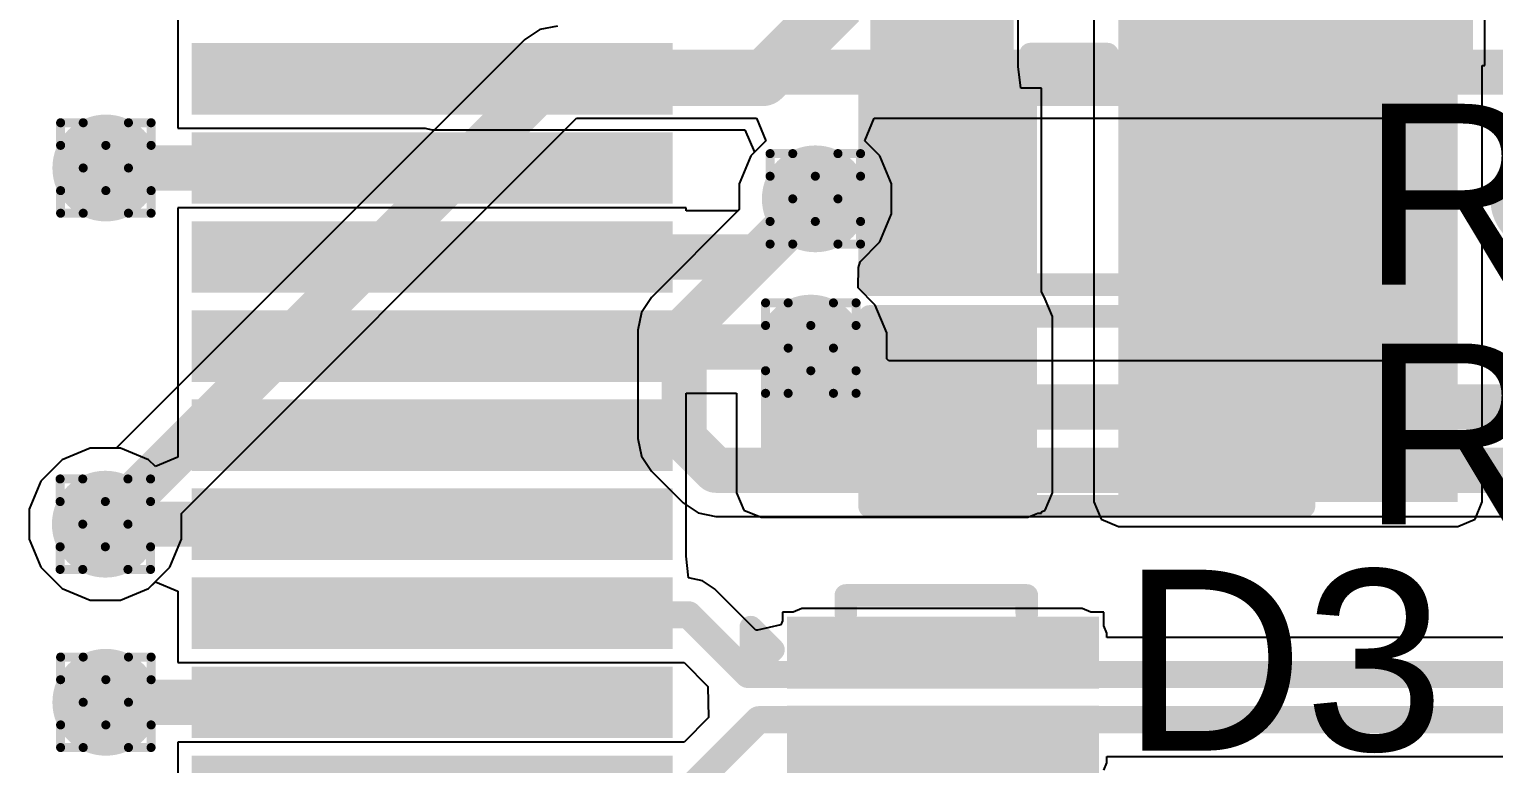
# Model space of a CAD drawing. Header units: inches. Extents: x -0.2 to 17.4, y -0.2 to 2.6.
# Drawn here: x 0.3153 to 0.6389, y 0.3941 to 0.5565 of the extents above; entities that cross this region are included whole.
import ezdxf

# ---------------------------------------------------------------- set-up
doc = ezdxf.new("R2010")
doc.units = ezdxf.units.IN
doc.header["$MEASUREMENT"] = 0
for name, color, linetype in [('Bottom Layer', 5, 'Continuous'), ('Drill Drawing', 1, 'Continuous'), ('Top Layer', 1, 'Continuous'), ('Top Overlay', 2, 'Continuous'), ('Top Paste', 8, 'Continuous'), ('Top Solder', 216, 'Continuous'), ('Via Holes', 16, 'Continuous')]:
    doc.layers.add(name, color=color, linetype=linetype)
doc.styles.add('Arial', font='', dxfattribs={"height": 0.2})
doc.styles.get('Arial').set_extended_font_data('Arial')

# ---------------------------------------------------------------- blocks, each defined once
blk = doc.blocks.new('HD_A_05H9191N_4')
at = {"layer": 'Top Layer'}
for points in [[(-0.16342, 0.18348), (-0.1516, 0.18348), (-0.1516, 0.08112), (-0.16342, 0.08112)], [(-0.14373, 0.18348), (-0.13191, 0.18348), (-0.13191, 0.08112), (-0.14373, 0.08112)], [(-0.12404, 0.18348), (-0.11222, 0.18348), (-0.11222, 0.08112), (-0.12404, 0.08112)], [(-0.10435, 0.18348), (-0.09253, 0.18348), (-0.09253, 0.08112), (-0.10435, 0.08112)], [(-0.08466, 0.18348), (-0.07284, 0.18348), (-0.07284, 0.08112), (-0.08466, 0.08112)], [(-0.06498, 0.18348), (-0.05316, 0.18348), (-0.05316, 0.08112), (-0.06498, 0.08112)], [(-0.04529, 0.18348), (-0.03347, 0.18348), (-0.03347, 0.08112), (-0.04529, 0.08112)], [(-0.0256, 0.18348), (-0.01378, 0.18348), (-0.01378, 0.08112), (-0.0256, 0.08112)]]:
    blk.add_hatch(color=1, dxfattribs=at).paths.add_polyline_path(points)
at = {"layer": 'Top Solder'}
for points in [[(-0.16542, 0.18548), (-0.1496, 0.18548), (-0.1496, 0.07912), (-0.16542, 0.07912)], [(-0.14573, 0.18548), (-0.12991, 0.18548), (-0.12991, 0.07912), (-0.14573, 0.07912)], [(-0.12604, 0.18548), (-0.11022, 0.18548), (-0.11022, 0.07912), (-0.12604, 0.07912)], [(-0.10635, 0.18548), (-0.09053, 0.18548), (-0.09053, 0.07912), (-0.10635, 0.07912)], [(-0.08666, 0.18548), (-0.07084, 0.18548), (-0.07084, 0.07912), (-0.08666, 0.07912)], [(-0.06698, 0.18548), (-0.05116, 0.18548), (-0.05116, 0.07912), (-0.06698, 0.07912)], [(-0.04729, 0.18548), (-0.03147, 0.18548), (-0.03147, 0.07912), (-0.04729, 0.07912)], [(-0.0276, 0.18548), (-0.01178, 0.18548), (-0.01178, 0.07912), (-0.0276, 0.07912)], [(-0.00791, 0.18548), (0.00791, 0.18548), (0.00791, 0.07912), (-0.00791, 0.07912)]]:
    blk.add_hatch(color=216, dxfattribs=at).paths.add_polyline_path(points)
blk = doc.blocks.new('AZ1045_04F_7')
at = {"layer": 'Top Layer'}
for points in [[(-0.03051, 0.04331), (-0.00394, 0.04331), (-0.00394, 0.03543), (-0.03051, 0.03543)], [(0.00394, 0.04331), (0.03051, 0.04331), (0.03051, 0.03543), (0.00394, 0.03543)], [(-0.03051, 0.02362), (-0.00394, 0.02362), (-0.00394, 0.01575), (-0.03051, 0.01575)], [(0.00394, 0.02362), (0.03051, 0.02362), (0.03051, 0.01575), (0.00394, 0.01575)], [(-0.03051, 0.00787), (0.03051, 0.00787), (0.03051, -0.00787), (-0.03051, -0.00787)], [(-0.03051, -0.01575), (-0.00394, -0.01575), (-0.00394, -0.02362), (-0.03051, -0.02362)], [(0.00394, -0.01575), (0.03051, -0.01575), (0.03051, -0.02362), (0.00394, -0.02362)], [(-0.03051, -0.03543), (-0.00394, -0.03543), (-0.00394, -0.04331), (-0.03051, -0.04331)], [(0.00394, -0.03543), (0.03051, -0.03543), (0.03051, -0.04331), (0.00394, -0.04331)], [(0.00394, -0.03543), (0.03051, -0.03543), (0.03051, -0.04331), (0.00394, -0.04331)]]:
    blk.add_hatch(color=1, dxfattribs=at).paths.add_polyline_path(points)
at = {"layer": 'Top Paste'}
for points in [[(-0.03051, 0.04331), (-0.00394, 0.04331), (-0.00394, 0.03543), (-0.03051, 0.03543)], [(0.00394, 0.04331), (0.03051, 0.04331), (0.03051, 0.03543), (0.00394, 0.03543)], [(-0.03051, 0.02362), (-0.00394, 0.02362), (-0.00394, 0.01575), (-0.03051, 0.01575)], [(0.00394, 0.02362), (0.03051, 0.02362), (0.03051, 0.01575), (0.00394, 0.01575)], [(-0.03051, 0.00787), (0.03051, 0.00787), (0.03051, -0.00787), (-0.03051, -0.00787)], [(-0.03051, -0.01575), (-0.00394, -0.01575), (-0.00394, -0.02362), (-0.03051, -0.02362)], [(0.00394, -0.01575), (0.03051, -0.01575), (0.03051, -0.02362), (0.00394, -0.02362)], [(-0.03051, -0.03543), (-0.00394, -0.03543), (-0.00394, -0.04331), (-0.03051, -0.04331)], [(0.00394, -0.03543), (0.03051, -0.03543), (0.03051, -0.04331), (0.00394, -0.04331)], [(0.00394, -0.03543), (0.03051, -0.03543), (0.03051, -0.04331), (0.00394, -0.04331)]]:
    blk.add_hatch(color=8, dxfattribs=at).paths.add_polyline_path(points)
at = {"layer": 'Top Solder'}
for points in [[(-0.03451, 0.04731), (0.00006, 0.04731), (0.00006, 0.03143), (-0.03451, 0.03143)], [(-0.00006, 0.04731), (0.03451, 0.04731), (0.03451, 0.03143), (-0.00006, 0.03143)], [(-0.03451, 0.02762), (0.00006, 0.02762), (0.00006, 0.01175), (-0.03451, 0.01175)], [(-0.00006, 0.02762), (0.03451, 0.02762), (0.03451, 0.01175), (-0.00006, 0.01175)], [(-0.03451, 0.01187), (0.03451, 0.01187), (0.03451, -0.01187), (-0.03451, -0.01187)], [(-0.03451, -0.01175), (0.00006, -0.01175), (0.00006, -0.02762), (-0.03451, -0.02762)], [(-0.00006, -0.01175), (0.03451, -0.01175), (0.03451, -0.02762), (-0.00006, -0.02762)], [(-0.03451, -0.03143), (0.00006, -0.03143), (0.00006, -0.04731), (-0.03451, -0.04731)], [(-0.00006, -0.03143), (0.03451, -0.03143), (0.03451, -0.04731), (-0.00006, -0.04731)], [(-0.00006, -0.03143), (0.03451, -0.03143), (0.03451, -0.04731), (-0.00006, -0.04731)]]:
    blk.add_hatch(color=216, dxfattribs=at).paths.add_polyline_path(points)
at = {"layer": 'Top Overlay', "const_width": 0.005}
for points in [[(-0.02148, 0.052), (0.01852, 0.052)], [(-0.02148, 0.048), (-0.02148, 0.052)], [(0.01852, 0.048), (0.01852, 0.052)], [(-0.04248, 0.035), (-0.04248, 0.045)], [(-0.04248, 0.045), (-0.03748, 0.04)], [(-0.04248, 0.035), (-0.03748, 0.04)], [(-0.02148, -0.052), (-0.02148, -0.048)], [(0.01852, -0.052), (0.01852, -0.048)], [(-0.02148, -0.052), (0.01852, -0.052)]]:
    blk.add_lwpolyline(points, dxfattribs=at)
at = {"layer": 'Top Overlay', "const_width": 0.0025}
for points in [[(-0.02273, 0.052, 1), (-0.02023, 0.052, 1)], [(-0.02273, 0.052, 1), (-0.02023, 0.052, 1)], [(0.01727, 0.052, 1), (0.01977, 0.052, 1)], [(0.01727, 0.052, 1), (0.01977, 0.052, 1)], [(-0.02273, 0.048, 1), (-0.02023, 0.048, 1)], [(0.01727, 0.048, 1), (0.01977, 0.048, 1)], [(-0.04373, 0.045, 1), (-0.04123, 0.045, 1)], [(-0.04373, 0.045, 1), (-0.04123, 0.045, 1)], [(-0.03873, 0.04, 1), (-0.03623, 0.04, 1)], [(-0.03873, 0.04, 1), (-0.03623, 0.04, 1)], [(-0.04373, 0.035, 1), (-0.04123, 0.035, 1)], [(-0.04373, 0.035, 1), (-0.04123, 0.035, 1)], [(-0.02273, -0.048, 1), (-0.02023, -0.048, 1)], [(0.01727, -0.048, 1), (0.01977, -0.048, 1)], [(-0.02273, -0.052, 1), (-0.02023, -0.052, 1)], [(-0.02273, -0.052, 1), (-0.02023, -0.052, 1)], [(0.01727, -0.052, 1), (0.01977, -0.052, 1)], [(0.01727, -0.052, 1), (0.01977, -0.052, 1)]]:
    blk.add_lwpolyline(points, format="xyb", close=True, dxfattribs=at)
blk = doc.blocks.new('R___0603_27')
at = {"layer": 'Top Layer'}
for points in [[(-0.015, 0.0175), (-0.015, -0.0175), (-0.045, -0.0175), (-0.045, 0.0175)], [(0.045, 0.0175), (0.045, -0.0175), (0.015, -0.0175), (0.015, 0.0175)]]:
    blk.add_hatch(color=1, dxfattribs=at).paths.add_polyline_path(points)
at = {"layer": 'Top Paste'}
for points in [[(-0.015, 0.0175), (-0.015, -0.0175), (-0.045, -0.0175), (-0.045, 0.0175)], [(0.045, 0.0175), (0.045, -0.0175), (0.015, -0.0175), (0.015, 0.0175)]]:
    blk.add_hatch(color=8, dxfattribs=at).paths.add_polyline_path(points)
at = {"layer": 'Top Solder'}
for points in [[(-0.011, 0.0215), (-0.011, -0.0215), (-0.049, -0.0215), (-0.049, 0.0215)], [(0.049, 0.0215), (0.049, -0.0215), (0.011, -0.0215), (0.011, 0.0215)]]:
    blk.add_hatch(color=216, dxfattribs=at).paths.add_polyline_path(points)
at = {"layer": 'Top Overlay', "const_width": 0.005}
for points in [[(-0.048, -0.021), (-0.048, 0.021)], [(-0.048, 0.021), (0.048, 0.021)], [(0.048, -0.021), (0.048, 0.021)], [(-0.048, -0.021), (0.048, -0.021)]]:
    blk.add_lwpolyline(points, dxfattribs=at)
at = {"layer": 'Top Overlay', "const_width": 0.0025}
for points in [[(-0.04925, 0.021, 1), (-0.04675, 0.021, 1)], [(-0.04925, 0.021, 1), (-0.04675, 0.021, 1)], [(0.04675, 0.021, 1), (0.04925, 0.021, 1)], [(0.04675, 0.021, 1), (0.04925, 0.021, 1)], [(-0.04925, -0.021, 1), (-0.04675, -0.021, 1)], [(-0.04925, -0.021, 1), (-0.04675, -0.021, 1)], [(0.04675, -0.021, 1), (0.04925, -0.021, 1)], [(0.04675, -0.021, 1), (0.04925, -0.021, 1)]]:
    blk.add_lwpolyline(points, format="xyb", close=True, dxfattribs=at)
blk = doc.blocks.new('R___0603_28')
at = {"layer": 'Top Layer'}
for points in [[(-0.015, 0.0175), (-0.015, -0.0175), (-0.045, -0.0175), (-0.045, 0.0175)], [(0.045, 0.0175), (0.045, -0.0175), (0.015, -0.0175), (0.015, 0.0175)]]:
    blk.add_hatch(color=1, dxfattribs=at).paths.add_polyline_path(points)
at = {"layer": 'Top Paste'}
for points in [[(-0.015, 0.0175), (-0.015, -0.0175), (-0.045, -0.0175), (-0.045, 0.0175)], [(0.045, 0.0175), (0.045, -0.0175), (0.015, -0.0175), (0.015, 0.0175)]]:
    blk.add_hatch(color=8, dxfattribs=at).paths.add_polyline_path(points)
at = {"layer": 'Top Solder'}
for points in [[(-0.011, 0.0215), (-0.011, -0.0215), (-0.049, -0.0215), (-0.049, 0.0215)], [(0.049, 0.0215), (0.049, -0.0215), (0.011, -0.0215), (0.011, 0.0215)]]:
    blk.add_hatch(color=216, dxfattribs=at).paths.add_polyline_path(points)
at = {"layer": 'Top Overlay', "const_width": 0.005}
for points in [[(-0.048, -0.021), (-0.048, 0.021)], [(-0.048, 0.021), (0.048, 0.021)], [(0.048, -0.021), (0.048, 0.021)], [(-0.048, -0.021), (0.048, -0.021)]]:
    blk.add_lwpolyline(points, dxfattribs=at)
at = {"layer": 'Top Overlay', "const_width": 0.0025}
for points in [[(-0.04925, 0.021, 1), (-0.04675, 0.021, 1)], [(-0.04925, 0.021, 1), (-0.04675, 0.021, 1)], [(0.04675, 0.021, 1), (0.04925, 0.021, 1)], [(0.04675, 0.021, 1), (0.04925, 0.021, 1)], [(-0.04925, -0.021, 1), (-0.04675, -0.021, 1)], [(-0.04925, -0.021, 1), (-0.04675, -0.021, 1)], [(0.04675, -0.021, 1), (0.04925, -0.021, 1)], [(0.04675, -0.021, 1), (0.04925, -0.021, 1)]]:
    blk.add_lwpolyline(points, format="xyb", close=True, dxfattribs=at)
blk = doc.blocks.new('IND_0603__1608_M_______68')
at = {"layer": 'Top Layer'}
for points in [[(-0.03937, 0.01575), (-0.01575, 0.01575), (-0.01575, -0.01575), (-0.03937, -0.01575)], [(0.01575, 0.01575), (0.03937, 0.01575), (0.03937, -0.01575), (0.01575, -0.01575)]]:
    blk.add_hatch(color=1, dxfattribs=at).paths.add_polyline_path(points)
at = {"layer": 'Top Paste'}
for points in [[(-0.03937, 0.01575), (-0.01575, 0.01575), (-0.01575, -0.01575), (-0.03937, -0.01575)], [(0.01575, 0.01575), (0.03937, 0.01575), (0.03937, -0.01575), (0.01575, -0.01575)]]:
    blk.add_hatch(color=8, dxfattribs=at).paths.add_polyline_path(points)
at = {"layer": 'Top Solder'}
for points in [[(-0.04337, 0.01975), (-0.01175, 0.01975), (-0.01175, -0.01975), (-0.04337, -0.01975)], [(0.01175, 0.01975), (0.04337, 0.01975), (0.04337, -0.01975), (0.01175, -0.01975)]]:
    blk.add_hatch(color=216, dxfattribs=at).paths.add_polyline_path(points)
at = {"layer": 'Top Overlay', "const_width": 0.005}
for points in [[(-0.008, 0.018), (0.009, 0.018)], [(-0.008, -0.018), (0.009, -0.018)]]:
    blk.add_lwpolyline(points, dxfattribs=at)
at = {"layer": 'Top Overlay', "const_width": 0.0025}
for points in [[(-0.00925, 0.018, 1), (-0.00675, 0.018, 1)], [(0.00775, 0.018, 1), (0.01025, 0.018, 1)], [(-0.00925, -0.018, 1), (-0.00675, -0.018, 1)], [(0.00775, -0.018, 1), (0.01025, -0.018, 1)]]:
    blk.add_lwpolyline(points, format="xyb", close=True, dxfattribs=at)
blk = doc.blocks.new('C___0603_80')
at = {"layer": 'Top Layer'}
for points in [[(-0.015, 0.0175), (-0.015, -0.0175), (-0.045, -0.0175), (-0.045, 0.0175)], [(0.045, 0.0175), (0.045, -0.0175), (0.015, -0.0175), (0.015, 0.0175)]]:
    blk.add_hatch(color=1, dxfattribs=at).paths.add_polyline_path(points)
at = {"layer": 'Top Paste'}
for points in [[(-0.015, 0.0175), (-0.015, -0.0175), (-0.045, -0.0175), (-0.045, 0.0175)], [(0.045, 0.0175), (0.045, -0.0175), (0.015, -0.0175), (0.015, 0.0175)]]:
    blk.add_hatch(color=8, dxfattribs=at).paths.add_polyline_path(points)
at = {"layer": 'Top Solder'}
for points in [[(-0.01264, 0.01986), (-0.01264, -0.01986), (-0.04736, -0.01986), (-0.04736, 0.01986)], [(0.04736, 0.01986), (0.04736, -0.01986), (0.01264, -0.01986), (0.01264, 0.01986)]]:
    blk.add_hatch(color=216, dxfattribs=at).paths.add_polyline_path(points)
at = {"layer": 'Top Overlay', "const_width": 0.005}
for points in [[(-0.049, 0.021), (-0.049, -0.021)], [(-0.018, 0.021), (-0.049, 0.021)], [(0.049, 0.021), (0.018, 0.021)], [(0.049, 0.021), (0.049, -0.021)], [(-0.018, -0.021), (-0.049, -0.021)], [(0.049, -0.021), (0.018, -0.021)]]:
    blk.add_lwpolyline(points, dxfattribs=at)
at = {"layer": 'Top Overlay', "const_width": 0.0025}
for points in [[(-0.05025, 0.021, 1), (-0.04775, 0.021, 1)], [(-0.05025, 0.021, 1), (-0.04775, 0.021, 1)], [(-0.01925, 0.021, 1), (-0.01675, 0.021, 1)], [(0.01675, 0.021, 1), (0.01925, 0.021, 1)], [(0.04775, 0.021, 1), (0.05025, 0.021, 1)], [(0.04775, 0.021, 1), (0.05025, 0.021, 1)], [(-0.05025, -0.021, 1), (-0.04775, -0.021, 1)], [(-0.05025, -0.021, 1), (-0.04775, -0.021, 1)], [(-0.01925, -0.021, 1), (-0.01675, -0.021, 1)], [(0.01675, -0.021, 1), (0.01925, -0.021, 1)], [(0.04775, -0.021, 1), (0.05025, -0.021, 1)], [(0.04775, -0.021, 1), (0.05025, -0.021, 1)]]:
    blk.add_lwpolyline(points, format="xyb", close=True, dxfattribs=at)

msp = doc.modelspace()

# ---------------------------------------------------------------- hatches: boundary and pattern name
at = {"layer": 'Bottom Layer'}
h = msp.add_hatch(color=5, dxfattribs=at)
edge = h.paths.add_edge_path()
edge.add_arc((0.33218, 0.52582), 0.01181, 0, 360)
h = msp.add_hatch(color=5, dxfattribs=at)
edge = h.paths.add_edge_path()
edge.add_arc((0.489, 0.519), 0.01181, 0, 360)
h = msp.add_hatch(color=5, dxfattribs=at)
edge = h.paths.add_edge_path()
edge.add_arc((0.65, 0.519), 0.01181, 0, 360)
h = msp.add_hatch(color=5, dxfattribs=at)
edge = h.paths.add_edge_path()
edge.add_arc((0.488, 0.486), 0.01181, 0, 360)
h = msp.add_hatch(color=5, dxfattribs=at)
edge = h.paths.add_edge_path()
edge.add_arc((0.33207, 0.44707), 0.01181, 0, 360)
h = msp.add_hatch(color=5, dxfattribs=at)
edge = h.paths.add_edge_path()
edge.add_arc((0.33218, 0.40769), 0.01181, 0, 360)
at = {"layer": 'Top Layer'}
for points in [[(0.597, 0.452), (0.631, 0.452), (0.631, 0.74), (0.597, 0.74)], [(0.556, 0.452), (0.63, 0.452), (0.63, 0.588), (0.556, 0.588)], [(0.477, 0.454), (0.536, 0.454), (0.536, 0.493), (0.477, 0.493)], [(0.486, 0.414), (0.548, 0.414), (0.548, 0.423), (0.486, 0.423)], [(0.486, 0.39432), (0.548, 0.39432), (0.548, 0.40331), (0.486, 0.40331)]]:
    msp.add_hatch(color=1, dxfattribs=at).paths.add_polyline_path(points)
h = msp.add_hatch(color=1, dxfattribs=at)
edge = h.paths.add_edge_path()
edge.add_arc((0.33218, 0.52582), 0.01181, 0, 360)
h = msp.add_hatch(color=1, dxfattribs=at)
edge = h.paths.add_edge_path()
edge.add_arc((0.489, 0.519), 0.01181, 0, 360)
h = msp.add_hatch(color=1, dxfattribs=at)
edge = h.paths.add_edge_path()
edge.add_arc((0.65, 0.519), 0.01181, 0, 360)
h = msp.add_hatch(color=1, dxfattribs=at)
edge = h.paths.add_edge_path()
edge.add_arc((0.488, 0.486), 0.01181, 0, 360)
h = msp.add_hatch(color=1, dxfattribs=at)
edge = h.paths.add_edge_path()
edge.add_arc((0.33207, 0.44707), 0.01181, 0, 360)
h = msp.add_hatch(color=1, dxfattribs=at)
edge = h.paths.add_edge_path()
edge.add_arc((0.33218, 0.40769), 0.01181, 0, 360)
at = {"layer": 'Via Holes'}
h = msp.add_hatch(color=7, dxfattribs=at)
edge = h.paths.add_edge_path()
edge.add_arc((0.33218, 0.52582), 0.00591, 0, 360)
h = msp.add_hatch(color=7, dxfattribs=at)
edge = h.paths.add_edge_path()
edge.add_arc((0.489, 0.519), 0.00591, 0, 360)
h = msp.add_hatch(color=7, dxfattribs=at)
edge = h.paths.add_edge_path()
edge.add_arc((0.488, 0.486), 0.00591, 0, 360)
h = msp.add_hatch(color=7, dxfattribs=at)
edge = h.paths.add_edge_path()
edge.add_arc((0.33207, 0.44707), 0.00591, 0, 360)
h = msp.add_hatch(color=7, dxfattribs=at)
edge = h.paths.add_edge_path()
edge.add_arc((0.33218, 0.40769), 0.00591, 0, 360)

# ---------------------------------------------------------------- linework, layer by layer
at = {"layer": 'Bottom Layer'}
for p, q in [((0.432, 0.5572), (0.4281, 0.55642)), ((0.42479, 0.55421), (0.33446, 0.46388)), ((0.4281, 0.55642), (0.42479, 0.55421)), ((0.34888, 0.44946), (0.43622, 0.5368)), ((0.43622, 0.5368), (0.47598, 0.5368)), ((0.47598, 0.5368), (0.47803, 0.5318)), ((0.49997, 0.5318), (0.50202, 0.5368)), ((0.50202, 0.5368), (0.66078, 0.5368)), ((0.47803, 0.5318), (0.47475, 0.52852)), ((0.50325, 0.52852), (0.49997, 0.5318)), ((0.47475, 0.52852), (0.47219, 0.52234)), ((0.50581, 0.52234), (0.50325, 0.52852)), ((0.47219, 0.52234), (0.47219, 0.51661)), ((0.50581, 0.51566), (0.50581, 0.52234)), ((0.47219, 0.51661), (0.45279, 0.49721)), ((0.50325, 0.50948), (0.50581, 0.51566)), ((0.49888, 0.5051), (0.50325, 0.50948)), ((0.49851, 0.5038), (0.49888, 0.5051)), ((0.49846, 0.49931), (0.49851, 0.5038)), ((0.50225, 0.49552), (0.49846, 0.49931)), ((0.45279, 0.49721), (0.45058, 0.4939)), ((0.50481, 0.48934), (0.50225, 0.49552)), ((0.45058, 0.4939), (0.4498, 0.49)), ((0.4498, 0.49), (0.4498, 0.466)), ((0.50481, 0.48361), (0.50481, 0.48934)), ((0.50522, 0.4832), (0.50481, 0.48361)), ((0.70785, 0.4832), (0.50522, 0.4832)), ((0.32873, 0.46388), (0.32255, 0.46132)), ((0.33446, 0.46388), (0.32873, 0.46388)), ((0.4498, 0.466), (0.45058, 0.4621)), ((0.32255, 0.46132), (0.31782, 0.45659)), ((0.45058, 0.4621), (0.45279, 0.45879)), ((0.31782, 0.45659), (0.31526, 0.45041)), ((0.45279, 0.45879), (0.45979, 0.45179)), ((0.31526, 0.45041), (0.31526, 0.44373)), ((0.45979, 0.45179), (0.4631, 0.44958)), ((0.34888, 0.44373), (0.34888, 0.44946)), ((0.4631, 0.44958), (0.467, 0.4488)), ((0.467, 0.4488), (0.85323, 0.4488)), ((0.31526, 0.44373), (0.31782, 0.43755)), ((0.34632, 0.43755), (0.34888, 0.44373)), ((0.31782, 0.43755), (0.32255, 0.43282)), ((0.34159, 0.43282), (0.34632, 0.43755)), ((0.32255, 0.43282), (0.32873, 0.43026)), ((0.33541, 0.43026), (0.34159, 0.43282)), ((0.32873, 0.43026), (0.33541, 0.43026))]:
    msp.add_line(p, q, dxfattribs=at)
at = {"layer": 'Bottom Layer', "const_width": 0.01}
for points in [[(0.33207, 0.44707), (0.432, 0.547)], [(0.432, 0.547), (0.665, 0.547)], [(0.46, 0.49), (0.489, 0.519)], [(0.46, 0.466), (0.46, 0.49)], [(0.488, 0.486), (0.501, 0.473)], [(0.501, 0.473), (0.89, 0.473)], [(0.46, 0.466), (0.467, 0.459)], [(0.467, 0.459), (0.85746, 0.459)]]:
    msp.add_lwpolyline(points, dxfattribs=at)
at = {"layer": 'Bottom Layer', "const_width": 0.005}
for points in [[(0.4295, 0.547, 1), (0.4345, 0.547, 1)], [(0.4295, 0.547, 1), (0.4345, 0.547, 1)], [(0.4865, 0.519, 1), (0.4915, 0.519, 1)], [(0.4575, 0.49, 1), (0.4625, 0.49, 1)], [(0.4575, 0.49, 1), (0.4625, 0.49, 1)], [(0.4855, 0.486, 1), (0.4905, 0.486, 1)], [(0.4985, 0.473, 1), (0.5035, 0.473, 1)], [(0.4985, 0.473, 1), (0.5035, 0.473, 1)], [(0.4575, 0.466, 1), (0.4625, 0.466, 1)], [(0.4575, 0.466, 1), (0.4625, 0.466, 1)], [(0.4645, 0.459, 1), (0.4695, 0.459, 1)], [(0.4645, 0.459, 1), (0.4695, 0.459, 1)], [(0.32957, 0.44707, 1), (0.33457, 0.44707, 1)]]:
    msp.add_lwpolyline(points, format="xyb", close=True, dxfattribs=at)
at = {"layer": 'Drill Drawing', "const_width": 0.002}
for points in [[(0.32218, 0.53082), (0.32218, 0.53582)], [(0.32218, 0.53582), (0.32718, 0.53582)], [(0.32718, 0.53582), (0.33218, 0.53082)], [(0.33218, 0.53082), (0.33718, 0.53582)], [(0.33718, 0.53582), (0.34218, 0.53582)], [(0.34218, 0.53082), (0.34218, 0.53582)], [(0.32218, 0.53082), (0.32718, 0.52582)], [(0.33718, 0.52582), (0.34218, 0.53082)], [(0.479, 0.524), (0.479, 0.529)], [(0.479, 0.529), (0.484, 0.529)], [(0.484, 0.529), (0.489, 0.524)], [(0.489, 0.524), (0.494, 0.529)], [(0.494, 0.529), (0.499, 0.529)], [(0.499, 0.524), (0.499, 0.529)], [(0.32218, 0.52082), (0.32718, 0.52582)], [(0.33718, 0.52582), (0.34218, 0.52082)], [(0.479, 0.524), (0.484, 0.519)], [(0.494, 0.519), (0.499, 0.524)], [(0.32218, 0.51582), (0.32218, 0.52082)], [(0.32718, 0.51582), (0.33218, 0.52082)], [(0.33218, 0.52082), (0.33718, 0.51582)], [(0.34218, 0.51582), (0.34218, 0.52082)], [(0.479, 0.514), (0.484, 0.519)], [(0.494, 0.519), (0.499, 0.514)], [(0.32218, 0.51582), (0.32718, 0.51582)], [(0.33718, 0.51582), (0.34218, 0.51582)], [(0.479, 0.509), (0.479, 0.514)], [(0.484, 0.509), (0.489, 0.514)], [(0.489, 0.514), (0.494, 0.509)], [(0.499, 0.509), (0.499, 0.514)], [(0.479, 0.509), (0.484, 0.509)], [(0.494, 0.509), (0.499, 0.509)], [(0.478, 0.491), (0.478, 0.496)], [(0.478, 0.496), (0.483, 0.496)], [(0.483, 0.496), (0.488, 0.491)], [(0.488, 0.491), (0.493, 0.496)], [(0.493, 0.496), (0.498, 0.496)], [(0.498, 0.491), (0.498, 0.496)], [(0.478, 0.491), (0.483, 0.486)], [(0.493, 0.486), (0.498, 0.491)], [(0.478, 0.481), (0.483, 0.486)], [(0.493, 0.486), (0.498, 0.481)], [(0.478, 0.476), (0.478, 0.481)], [(0.483, 0.476), (0.488, 0.481)], [(0.488, 0.481), (0.493, 0.476)], [(0.498, 0.476), (0.498, 0.481)], [(0.478, 0.476), (0.483, 0.476)], [(0.493, 0.476), (0.498, 0.476)], [(0.32207, 0.45207), (0.32207, 0.45707)], [(0.32207, 0.45707), (0.32707, 0.45707)], [(0.32707, 0.45707), (0.33207, 0.45207)], [(0.33207, 0.45207), (0.33707, 0.45707)], [(0.33707, 0.45707), (0.34207, 0.45707)], [(0.34207, 0.45207), (0.34207, 0.45707)], [(0.32207, 0.45207), (0.32707, 0.44707)], [(0.33707, 0.44707), (0.34207, 0.45207)], [(0.32207, 0.44207), (0.32707, 0.44707)], [(0.33707, 0.44707), (0.34207, 0.44207)], [(0.32207, 0.43707), (0.32207, 0.44207)], [(0.32707, 0.43707), (0.33207, 0.44207)], [(0.33207, 0.44207), (0.33707, 0.43707)], [(0.34207, 0.43707), (0.34207, 0.44207)], [(0.32207, 0.43707), (0.32707, 0.43707)], [(0.33707, 0.43707), (0.34207, 0.43707)], [(0.32218, 0.41269), (0.32218, 0.41769)], [(0.32218, 0.41769), (0.32718, 0.41769)], [(0.32718, 0.41769), (0.33218, 0.41269)], [(0.33218, 0.41269), (0.33718, 0.41769)], [(0.33718, 0.41769), (0.34218, 0.41769)], [(0.34218, 0.41269), (0.34218, 0.41769)], [(0.32218, 0.41269), (0.32718, 0.40769)], [(0.33718, 0.40769), (0.34218, 0.41269)], [(0.32218, 0.40269), (0.32718, 0.40769)], [(0.33718, 0.40769), (0.34218, 0.40269)], [(0.32218, 0.39769), (0.32218, 0.40269)], [(0.32718, 0.39769), (0.33218, 0.40269)], [(0.33218, 0.40269), (0.33718, 0.39769)], [(0.34218, 0.39769), (0.34218, 0.40269)], [(0.32218, 0.39769), (0.32718, 0.39769)], [(0.33718, 0.39769), (0.34218, 0.39769)]]:
    msp.add_lwpolyline(points, dxfattribs=at)
at = {"layer": 'Drill Drawing', "const_width": 0.001}
for points in [[(0.32168, 0.53582, 1), (0.32268, 0.53582, 1)], [(0.32168, 0.53582, 1), (0.32268, 0.53582, 1)], [(0.32668, 0.53582, 1), (0.32768, 0.53582, 1)], [(0.32668, 0.53582, 1), (0.32768, 0.53582, 1)], [(0.33668, 0.53582, 1), (0.33768, 0.53582, 1)], [(0.33668, 0.53582, 1), (0.33768, 0.53582, 1)], [(0.34168, 0.53582, 1), (0.34268, 0.53582, 1)], [(0.34168, 0.53582, 1), (0.34268, 0.53582, 1)], [(0.32168, 0.53082, 1), (0.32268, 0.53082, 1)], [(0.32168, 0.53082, 1), (0.32268, 0.53082, 1)], [(0.33168, 0.53082, 1), (0.33268, 0.53082, 1)], [(0.33168, 0.53082, 1), (0.33268, 0.53082, 1)], [(0.34168, 0.53082, 1), (0.34268, 0.53082, 1)], [(0.34168, 0.53082, 1), (0.34268, 0.53082, 1)], [(0.4785, 0.529, 1), (0.4795, 0.529, 1)], [(0.4785, 0.529, 1), (0.4795, 0.529, 1)], [(0.4835, 0.529, 1), (0.4845, 0.529, 1)], [(0.4835, 0.529, 1), (0.4845, 0.529, 1)], [(0.4935, 0.529, 1), (0.4945, 0.529, 1)], [(0.4935, 0.529, 1), (0.4945, 0.529, 1)], [(0.4985, 0.529, 1), (0.4995, 0.529, 1)], [(0.4985, 0.529, 1), (0.4995, 0.529, 1)], [(0.32668, 0.52582, 1), (0.32768, 0.52582, 1)], [(0.32668, 0.52582, 1), (0.32768, 0.52582, 1)], [(0.33668, 0.52582, 1), (0.33768, 0.52582, 1)], [(0.33668, 0.52582, 1), (0.33768, 0.52582, 1)], [(0.4785, 0.524, 1), (0.4795, 0.524, 1)], [(0.4785, 0.524, 1), (0.4795, 0.524, 1)], [(0.4885, 0.524, 1), (0.4895, 0.524, 1)], [(0.4885, 0.524, 1), (0.4895, 0.524, 1)], [(0.4985, 0.524, 1), (0.4995, 0.524, 1)], [(0.4985, 0.524, 1), (0.4995, 0.524, 1)], [(0.32168, 0.52082, 1), (0.32268, 0.52082, 1)], [(0.32168, 0.52082, 1), (0.32268, 0.52082, 1)], [(0.33168, 0.52082, 1), (0.33268, 0.52082, 1)], [(0.33168, 0.52082, 1), (0.33268, 0.52082, 1)], [(0.34168, 0.52082, 1), (0.34268, 0.52082, 1)], [(0.34168, 0.52082, 1), (0.34268, 0.52082, 1)], [(0.4835, 0.519, 1), (0.4845, 0.519, 1)], [(0.4835, 0.519, 1), (0.4845, 0.519, 1)], [(0.4935, 0.519, 1), (0.4945, 0.519, 1)], [(0.4935, 0.519, 1), (0.4945, 0.519, 1)], [(0.32168, 0.51582, 1), (0.32268, 0.51582, 1)], [(0.32168, 0.51582, 1), (0.32268, 0.51582, 1)], [(0.32668, 0.51582, 1), (0.32768, 0.51582, 1)], [(0.32668, 0.51582, 1), (0.32768, 0.51582, 1)], [(0.33668, 0.51582, 1), (0.33768, 0.51582, 1)], [(0.33668, 0.51582, 1), (0.33768, 0.51582, 1)], [(0.34168, 0.51582, 1), (0.34268, 0.51582, 1)], [(0.34168, 0.51582, 1), (0.34268, 0.51582, 1)], [(0.4785, 0.514, 1), (0.4795, 0.514, 1)], [(0.4785, 0.514, 1), (0.4795, 0.514, 1)], [(0.4885, 0.514, 1), (0.4895, 0.514, 1)], [(0.4885, 0.514, 1), (0.4895, 0.514, 1)], [(0.4985, 0.514, 1), (0.4995, 0.514, 1)], [(0.4985, 0.514, 1), (0.4995, 0.514, 1)], [(0.4785, 0.509, 1), (0.4795, 0.509, 1)], [(0.4785, 0.509, 1), (0.4795, 0.509, 1)], [(0.4835, 0.509, 1), (0.4845, 0.509, 1)], [(0.4835, 0.509, 1), (0.4845, 0.509, 1)], [(0.4935, 0.509, 1), (0.4945, 0.509, 1)], [(0.4935, 0.509, 1), (0.4945, 0.509, 1)], [(0.4985, 0.509, 1), (0.4995, 0.509, 1)], [(0.4985, 0.509, 1), (0.4995, 0.509, 1)], [(0.4775, 0.496, 1), (0.4785, 0.496, 1)], [(0.4775, 0.496, 1), (0.4785, 0.496, 1)], [(0.4825, 0.496, 1), (0.4835, 0.496, 1)], [(0.4825, 0.496, 1), (0.4835, 0.496, 1)], [(0.4925, 0.496, 1), (0.4935, 0.496, 1)], [(0.4925, 0.496, 1), (0.4935, 0.496, 1)], [(0.4975, 0.496, 1), (0.4985, 0.496, 1)], [(0.4975, 0.496, 1), (0.4985, 0.496, 1)], [(0.4775, 0.491, 1), (0.4785, 0.491, 1)], [(0.4775, 0.491, 1), (0.4785, 0.491, 1)], [(0.4875, 0.491, 1), (0.4885, 0.491, 1)], [(0.4875, 0.491, 1), (0.4885, 0.491, 1)], [(0.4975, 0.491, 1), (0.4985, 0.491, 1)], [(0.4975, 0.491, 1), (0.4985, 0.491, 1)], [(0.4825, 0.486, 1), (0.4835, 0.486, 1)], [(0.4825, 0.486, 1), (0.4835, 0.486, 1)], [(0.4925, 0.486, 1), (0.4935, 0.486, 1)], [(0.4925, 0.486, 1), (0.4935, 0.486, 1)], [(0.4775, 0.481, 1), (0.4785, 0.481, 1)], [(0.4775, 0.481, 1), (0.4785, 0.481, 1)], [(0.4875, 0.481, 1), (0.4885, 0.481, 1)], [(0.4875, 0.481, 1), (0.4885, 0.481, 1)], [(0.4975, 0.481, 1), (0.4985, 0.481, 1)], [(0.4975, 0.481, 1), (0.4985, 0.481, 1)], [(0.4775, 0.476, 1), (0.4785, 0.476, 1)], [(0.4775, 0.476, 1), (0.4785, 0.476, 1)], [(0.4825, 0.476, 1), (0.4835, 0.476, 1)], [(0.4825, 0.476, 1), (0.4835, 0.476, 1)], [(0.4925, 0.476, 1), (0.4935, 0.476, 1)], [(0.4925, 0.476, 1), (0.4935, 0.476, 1)], [(0.4975, 0.476, 1), (0.4985, 0.476, 1)], [(0.4975, 0.476, 1), (0.4985, 0.476, 1)], [(0.32157, 0.45707, 1), (0.32257, 0.45707, 1)], [(0.32157, 0.45707, 1), (0.32257, 0.45707, 1)], [(0.32657, 0.45707, 1), (0.32757, 0.45707, 1)], [(0.32657, 0.45707, 1), (0.32757, 0.45707, 1)], [(0.33657, 0.45707, 1), (0.33757, 0.45707, 1)], [(0.33657, 0.45707, 1), (0.33757, 0.45707, 1)], [(0.34157, 0.45707, 1), (0.34257, 0.45707, 1)], [(0.34157, 0.45707, 1), (0.34257, 0.45707, 1)], [(0.32157, 0.45207, 1), (0.32257, 0.45207, 1)], [(0.32157, 0.45207, 1), (0.32257, 0.45207, 1)], [(0.33157, 0.45207, 1), (0.33257, 0.45207, 1)], [(0.33157, 0.45207, 1), (0.33257, 0.45207, 1)], [(0.34157, 0.45207, 1), (0.34257, 0.45207, 1)], [(0.34157, 0.45207, 1), (0.34257, 0.45207, 1)], [(0.32657, 0.44707, 1), (0.32757, 0.44707, 1)], [(0.32657, 0.44707, 1), (0.32757, 0.44707, 1)], [(0.33657, 0.44707, 1), (0.33757, 0.44707, 1)], [(0.33657, 0.44707, 1), (0.33757, 0.44707, 1)], [(0.32157, 0.44207, 1), (0.32257, 0.44207, 1)], [(0.32157, 0.44207, 1), (0.32257, 0.44207, 1)], [(0.33157, 0.44207, 1), (0.33257, 0.44207, 1)], [(0.33157, 0.44207, 1), (0.33257, 0.44207, 1)], [(0.34157, 0.44207, 1), (0.34257, 0.44207, 1)], [(0.34157, 0.44207, 1), (0.34257, 0.44207, 1)], [(0.32157, 0.43707, 1), (0.32257, 0.43707, 1)], [(0.32157, 0.43707, 1), (0.32257, 0.43707, 1)], [(0.32657, 0.43707, 1), (0.32757, 0.43707, 1)], [(0.32657, 0.43707, 1), (0.32757, 0.43707, 1)], [(0.33657, 0.43707, 1), (0.33757, 0.43707, 1)], [(0.33657, 0.43707, 1), (0.33757, 0.43707, 1)], [(0.34157, 0.43707, 1), (0.34257, 0.43707, 1)], [(0.34157, 0.43707, 1), (0.34257, 0.43707, 1)], [(0.32168, 0.41769, 1), (0.32268, 0.41769, 1)], [(0.32168, 0.41769, 1), (0.32268, 0.41769, 1)], [(0.32668, 0.41769, 1), (0.32768, 0.41769, 1)], [(0.32668, 0.41769, 1), (0.32768, 0.41769, 1)], [(0.33668, 0.41769, 1), (0.33768, 0.41769, 1)], [(0.33668, 0.41769, 1), (0.33768, 0.41769, 1)], [(0.34168, 0.41769, 1), (0.34268, 0.41769, 1)], [(0.34168, 0.41769, 1), (0.34268, 0.41769, 1)], [(0.32168, 0.41269, 1), (0.32268, 0.41269, 1)], [(0.32168, 0.41269, 1), (0.32268, 0.41269, 1)], [(0.33168, 0.41269, 1), (0.33268, 0.41269, 1)], [(0.33168, 0.41269, 1), (0.33268, 0.41269, 1)], [(0.34168, 0.41269, 1), (0.34268, 0.41269, 1)], [(0.34168, 0.41269, 1), (0.34268, 0.41269, 1)], [(0.32668, 0.40769, 1), (0.32768, 0.40769, 1)], [(0.32668, 0.40769, 1), (0.32768, 0.40769, 1)], [(0.33668, 0.40769, 1), (0.33768, 0.40769, 1)], [(0.33668, 0.40769, 1), (0.33768, 0.40769, 1)], [(0.32168, 0.40269, 1), (0.32268, 0.40269, 1)], [(0.32168, 0.40269, 1), (0.32268, 0.40269, 1)], [(0.33168, 0.40269, 1), (0.33268, 0.40269, 1)], [(0.33168, 0.40269, 1), (0.33268, 0.40269, 1)], [(0.34168, 0.40269, 1), (0.34268, 0.40269, 1)], [(0.34168, 0.40269, 1), (0.34268, 0.40269, 1)], [(0.32168, 0.39769, 1), (0.32268, 0.39769, 1)], [(0.32168, 0.39769, 1), (0.32268, 0.39769, 1)], [(0.32668, 0.39769, 1), (0.32768, 0.39769, 1)], [(0.32668, 0.39769, 1), (0.32768, 0.39769, 1)], [(0.33668, 0.39769, 1), (0.33768, 0.39769, 1)], [(0.33668, 0.39769, 1), (0.33768, 0.39769, 1)], [(0.34168, 0.39769, 1), (0.34268, 0.39769, 1)], [(0.34168, 0.39769, 1), (0.34268, 0.39769, 1)]]:
    msp.add_lwpolyline(points, format="xyb", close=True, dxfattribs=at)
at = {"layer": 'Top Layer'}
for p, q in [((0.637, 0.5485), (0.637, 0.5935)), ((0.53381, 0.5485), (0.53381, 0.58975)), ((0.55059, 0.588), (0.55059, 0.452)), ((0.34812, 0.57611), (0.34812, 0.5346)), ((0.53381, 0.54825), (0.53381, 0.5485)), ((0.53441, 0.5435), (0.53381, 0.54825)), ((0.63641, 0.452), (0.63641, 0.5485)), ((0.63641, 0.5485), (0.637, 0.5485)), ((0.539, 0.5435), (0.53441, 0.5435)), ((0.539, 0.4985), (0.539, 0.5435)), ((0.34812, 0.5346), (0.40274, 0.5346)), ((0.40274, 0.5346), (0.4043, 0.53429)), ((0.4043, 0.53429), (0.47345, 0.53429)), ((0.47345, 0.53429), (0.47552, 0.52929)), ((0.47475, 0.52852), (0.47219, 0.52234)), ((0.47552, 0.52929), (0.47475, 0.52852)), ((0.47219, 0.52234), (0.47219, 0.51661)), ((0.46048, 0.51704), (0.34812, 0.51704)), ((0.34812, 0.51704), (0.34812, 0.49522)), ((0.46048, 0.51633), (0.46048, 0.51704)), ((0.47191, 0.51633), (0.46048, 0.51633)), ((0.47219, 0.51661), (0.47191, 0.51633)), ((0.53983, 0.49683), (0.539, 0.4985)), ((0.54141, 0.493), (0.53983, 0.49683)), ((0.34812, 0.49522), (0.34812, 0.46186)), ((0.54141, 0.454), (0.54141, 0.493)), ((0.46048, 0.43999), (0.46048, 0.47602)), ((0.46048, 0.47602), (0.47159, 0.47602)), ((0.47159, 0.47602), (0.47159, 0.454)), ((0.32873, 0.46388), (0.32255, 0.46132)), ((0.33541, 0.46388), (0.32873, 0.46388)), ((0.34159, 0.46132), (0.33541, 0.46388)), ((0.32255, 0.46132), (0.31782, 0.45659)), ((0.34312, 0.45979), (0.34159, 0.46132)), ((0.34812, 0.46186), (0.34312, 0.45979)), ((0.31782, 0.45659), (0.31526, 0.45041)), ((0.47159, 0.454), (0.47317, 0.45017)), ((0.53983, 0.45017), (0.54141, 0.454)), ((0.31526, 0.45041), (0.31526, 0.44373)), ((0.47317, 0.45017), (0.477, 0.44859)), ((0.539, 0.44983), (0.53983, 0.45017)), ((0.55059, 0.452), (0.55217, 0.44817)), ((0.63483, 0.44817), (0.63641, 0.452)), ((0.477, 0.44859), (0.536, 0.44859)), ((0.536, 0.44859), (0.5382, 0.4495)), ((0.5382, 0.4495), (0.539, 0.4495)), ((0.539, 0.4495), (0.539, 0.44983)), ((0.55217, 0.44817), (0.556, 0.44659)), ((0.631, 0.44659), (0.63483, 0.44817)), ((0.31526, 0.44373), (0.31782, 0.43755)), ((0.556, 0.44659), (0.631, 0.44659)), ((0.31782, 0.43755), (0.32255, 0.43282)), ((0.46097, 0.43519), (0.46048, 0.43999)), ((0.34159, 0.43282), (0.34312, 0.43435)), ((0.34312, 0.43435), (0.34812, 0.43228)), ((0.46409, 0.43457), (0.46097, 0.43519)), ((0.46674, 0.4328), (0.46409, 0.43457)), ((0.32255, 0.43282), (0.32873, 0.43026)), ((0.33541, 0.43026), (0.34159, 0.43282)), ((0.34812, 0.43228), (0.34812, 0.41647)), ((0.47587, 0.42367), (0.46674, 0.4328)), ((0.32873, 0.43026), (0.33541, 0.43026)), ((0.48409, 0.42762), (0.48171, 0.42762)), ((0.48171, 0.42762), (0.48171, 0.42572)), ((0.486, 0.42841), (0.48409, 0.42762)), ((0.548, 0.42841), (0.486, 0.42841)), ((0.54991, 0.42762), (0.548, 0.42841)), ((0.55274, 0.42762), (0.54991, 0.42762)), ((0.55274, 0.42463), (0.55274, 0.42762)), ((0.48135, 0.42485), (0.4762, 0.42362)), ((0.48171, 0.42572), (0.48135, 0.42485)), ((0.55341, 0.423), (0.55274, 0.42463)), ((0.4762, 0.42362), (0.47587, 0.42367)), ((0.55341, 0.422), (0.55341, 0.423)), ((0.64816, 0.422), (0.55341, 0.422)), ((0.34812, 0.41647), (0.45999, 0.41647)), ((0.45999, 0.41647), (0.46525, 0.41121)), ((0.46525, 0.41121), (0.46542, 0.40431)), ((0.46542, 0.40431), (0.46001, 0.39891)), ((0.46001, 0.39891), (0.34812, 0.39891)), ((0.34812, 0.39891), (0.34812, 0.3574)), ((0.55341, 0.39432), (0.55341, 0.39569)), ((0.55341, 0.39569), (0.64816, 0.39569)), ((0.55274, 0.39268), (0.55341, 0.39432))]:
    msp.add_line(p, q, dxfattribs=at)
for points, const_width in [([(0.47738, 0.54551), (0.49443, 0.56256)], 0.012), ([(0.4043, 0.54551), (0.47738, 0.54551)], 0.012), ([(0.33218, 0.52582), (0.4043, 0.52582)], 0.01), ([(0.517, 0.519), (0.519, 0.521)], 0.01), ([(0.47613, 0.50613), (0.489, 0.519)], 0.01), ([(0.489, 0.519), (0.517, 0.519)], 0.01), ([(0.4043, 0.50613), (0.47613, 0.50613)], 0.01), ([(0.4043, 0.48644), (0.40452, 0.48622)], 0.01), ([(0.40452, 0.48622), (0.48778, 0.48622)], 0.01), ([(0.488, 0.486), (0.4895, 0.4845)], 0.01), ([(0.509, 0.4845), (0.519, 0.4745)], 0.01), ([(0.519, 0.472), (0.519, 0.4745)], 0.01), ([(0.33207, 0.44707), (0.4043, 0.44707)], 0.01), ([(0.4043, 0.42738), (0.40465, 0.42703)], 0.006), ([(0.40465, 0.42703), (0.46097, 0.42703)], 0.006), ([(0.46097, 0.42703), (0.47416, 0.41384)], 0.006), ([(0.48971, 0.41775), (0.49065, 0.41868)], 0.006), ([(0.49065, 0.41868), (0.5, 0.41868)], 0.006), ([(0.53445, 0.41868), (0.5438, 0.41868)], 0.006), ([(0.5438, 0.41868), (0.54474, 0.41775)], 0.006), ([(0.4862, 0.41384), (0.48971, 0.41736)], 0.006), ([(0.48971, 0.41736), (0.48971, 0.41775)], 0.006), ([(0.54474, 0.41736), (0.54474, 0.41775)], 0.006), ([(0.54474, 0.41736), (0.54825, 0.41384)], 0.006), ([(0.47416, 0.41384), (0.4862, 0.41384)], 0.006), ([(0.54825, 0.41384), (0.65302, 0.41384)], 0.006), ([(0.33218, 0.40769), (0.4043, 0.40769)], 0.01), ([(0.46097, 0.38832), (0.47649, 0.40384)], 0.006), ([(0.47649, 0.40384), (0.4862, 0.40384)], 0.006), ([(0.4862, 0.40384), (0.48971, 0.40033)], 0.006), ([(0.54474, 0.40033), (0.54825, 0.40384)], 0.006), ([(0.54825, 0.40384), (0.65302, 0.40384)], 0.006), ([(0.48971, 0.39994), (0.48971, 0.40033)], 0.006), ([(0.48971, 0.39994), (0.49065, 0.399)], 0.006), ([(0.49065, 0.399), (0.5, 0.399)], 0.006), ([(0.53445, 0.399), (0.5438, 0.399)], 0.006), ([(0.5438, 0.399), (0.54474, 0.39994)], 0.006), ([(0.54474, 0.39994), (0.54474, 0.40033)], 0.006)]:
    msp.add_lwpolyline(points, dxfattribs=dict(at, const_width=const_width))
for points, const_width in [([(0.4013, 0.54551, 1), (0.4073, 0.54551, 1)], 0.006), ([(0.47438, 0.54551, 1), (0.48038, 0.54551, 1)], 0.006), ([(0.47438, 0.54551, 1), (0.48038, 0.54551, 1)], 0.006), ([(0.32968, 0.52582, 1), (0.33468, 0.52582, 1)], 0.005), ([(0.4018, 0.52582, 1), (0.4068, 0.52582, 1)], 0.005), ([(0.5165, 0.521, 1), (0.5215, 0.521, 1)], 0.005), ([(0.4865, 0.519, 1), (0.4915, 0.519, 1)], 0.005), ([(0.4865, 0.519, 1), (0.4915, 0.519, 1)], 0.005), ([(0.5145, 0.519, 1), (0.5195, 0.519, 1)], 0.005), ([(0.5145, 0.519, 1), (0.5195, 0.519, 1)], 0.005), ([(0.4018, 0.50613, 1), (0.4068, 0.50613, 1)], 0.005), ([(0.47363, 0.50613, 1), (0.47863, 0.50613, 1)], 0.005), ([(0.47363, 0.50613, 1), (0.47863, 0.50613, 1)], 0.005), ([(0.4018, 0.48644, 1), (0.4068, 0.48644, 1)], 0.005), ([(0.40202, 0.48622, 1), (0.40702, 0.48622, 1)], 0.005), ([(0.40202, 0.48622, 1), (0.40702, 0.48622, 1)], 0.005), ([(0.48528, 0.48622, 1), (0.49028, 0.48622, 1)], 0.005), ([(0.4855, 0.486, 1), (0.4905, 0.486, 1)], 0.005), ([(0.487, 0.4845, 1), (0.492, 0.4845, 1)], 0.005), ([(0.5065, 0.4845, 1), (0.5115, 0.4845, 1)], 0.005), ([(0.5165, 0.4745, 1), (0.5215, 0.4745, 1)], 0.005), ([(0.5165, 0.4745, 1), (0.5215, 0.4745, 1)], 0.005), ([(0.5165, 0.472, 1), (0.5215, 0.472, 1)], 0.005), ([(0.32957, 0.44707, 1), (0.33457, 0.44707, 1)], 0.005), ([(0.4018, 0.44707, 1), (0.4068, 0.44707, 1)], 0.005), ([(0.4028, 0.42738, 1), (0.4058, 0.42738, 1)], 0.003), ([(0.40315, 0.42703, 1), (0.40615, 0.42703, 1)], 0.003), ([(0.40315, 0.42703, 1), (0.40615, 0.42703, 1)], 0.003), ([(0.45947, 0.42703, 1), (0.46247, 0.42703, 1)], 0.003), ([(0.45947, 0.42703, 1), (0.46247, 0.42703, 1)], 0.003), ([(0.48915, 0.41868, 1), (0.49215, 0.41868, 1)], 0.003), ([(0.48915, 0.41868, 1), (0.49215, 0.41868, 1)], 0.003), ([(0.4985, 0.41868, 1), (0.5015, 0.41868, 1)], 0.003), ([(0.53295, 0.41868, 1), (0.53595, 0.41868, 1)], 0.003), ([(0.5423, 0.41868, 1), (0.5453, 0.41868, 1)], 0.003), ([(0.5423, 0.41868, 1), (0.5453, 0.41868, 1)], 0.003), ([(0.48821, 0.41775, 1), (0.49121, 0.41775, 1)], 0.003), ([(0.48821, 0.41775, 1), (0.49121, 0.41775, 1)], 0.003), ([(0.48821, 0.41736, 1), (0.49121, 0.41736, 1)], 0.003), ([(0.48821, 0.41736, 1), (0.49121, 0.41736, 1)], 0.003), ([(0.54324, 0.41775, 1), (0.54624, 0.41775, 1)], 0.003), ([(0.54324, 0.41775, 1), (0.54624, 0.41775, 1)], 0.003), ([(0.54324, 0.41736, 1), (0.54624, 0.41736, 1)], 0.003), ([(0.54324, 0.41736, 1), (0.54624, 0.41736, 1)], 0.003), ([(0.47266, 0.41384, 1), (0.47566, 0.41384, 1)], 0.003), ([(0.47266, 0.41384, 1), (0.47566, 0.41384, 1)], 0.003), ([(0.4847, 0.41384, 1), (0.4877, 0.41384, 1)], 0.003), ([(0.4847, 0.41384, 1), (0.4877, 0.41384, 1)], 0.003), ([(0.54675, 0.41384, 1), (0.54975, 0.41384, 1)], 0.003), ([(0.54675, 0.41384, 1), (0.54975, 0.41384, 1)], 0.003), ([(0.32968, 0.40769, 1), (0.33468, 0.40769, 1)], 0.005), ([(0.4018, 0.40769, 1), (0.4068, 0.40769, 1)], 0.005), ([(0.47499, 0.40384, 1), (0.47799, 0.40384, 1)], 0.003), ([(0.47499, 0.40384, 1), (0.47799, 0.40384, 1)], 0.003), ([(0.4847, 0.40384, 1), (0.4877, 0.40384, 1)], 0.003), ([(0.4847, 0.40384, 1), (0.4877, 0.40384, 1)], 0.003), ([(0.54675, 0.40384, 1), (0.54975, 0.40384, 1)], 0.003), ([(0.54675, 0.40384, 1), (0.54975, 0.40384, 1)], 0.003), ([(0.48821, 0.40033, 1), (0.49121, 0.40033, 1)], 0.003), ([(0.48821, 0.40033, 1), (0.49121, 0.40033, 1)], 0.003), ([(0.48821, 0.39994, 1), (0.49121, 0.39994, 1)], 0.003), ([(0.48821, 0.39994, 1), (0.49121, 0.39994, 1)], 0.003), ([(0.48915, 0.399, 1), (0.49215, 0.399, 1)], 0.003), ([(0.48915, 0.399, 1), (0.49215, 0.399, 1)], 0.003), ([(0.4985, 0.399, 1), (0.5015, 0.399, 1)], 0.003), ([(0.53295, 0.399, 1), (0.53595, 0.399, 1)], 0.003), ([(0.5423, 0.399, 1), (0.5453, 0.399, 1)], 0.003), ([(0.5423, 0.399, 1), (0.5453, 0.399, 1)], 0.003), ([(0.54324, 0.40033, 1), (0.54624, 0.40033, 1)], 0.003), ([(0.54324, 0.40033, 1), (0.54624, 0.40033, 1)], 0.003), ([(0.54324, 0.39994, 1), (0.54624, 0.39994, 1)], 0.003), ([(0.54324, 0.39994, 1), (0.54624, 0.39994, 1)], 0.003)]:
    msp.add_lwpolyline(points, format="xyb", close=True, dxfattribs=dict(at, const_width=const_width))

# ---------------------------------------------------------------- block references
for name, p, rotation in [('HD_A_05H9191N_4', (0.272, 0.388), 270), ('C___0603_80', (0.647, 0.571), 180)]:
    msp.add_blockref(name, p, dxfattribs=dict(rotation=rotation))
for name, p in [('IND_0603__1608_M_______68', (0.54456, 0.569)), ('R___0603_27', (0.549, 0.521)), ('R___0603_28', (0.549, 0.472)), ('AZ1045_04F_7', (0.51722, 0.37931))]:
    msp.add_blockref(name, p)

# ---------------------------------------------------------------- texts
at = {"layer": 'Top Overlay', "style": 'Arial'}
for s, p in [('R30', (0.60968, 0.50001)), ('R29', (0.60968, 0.44701)), ('D3', (0.55668, 0.39701))]:
    msp.add_text(s, height=0.04, dxfattribs=at).set_placement(p)

doc.saveas('drawing.dxf')
